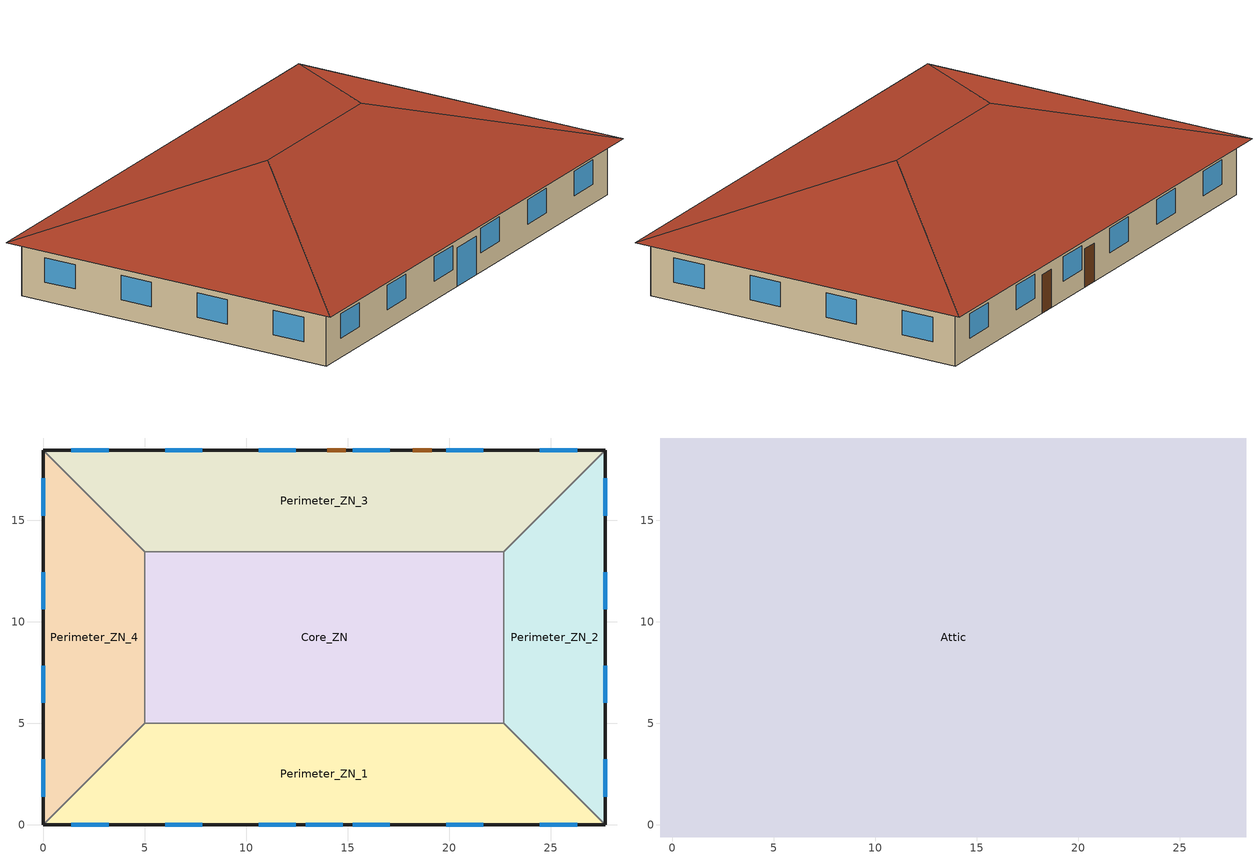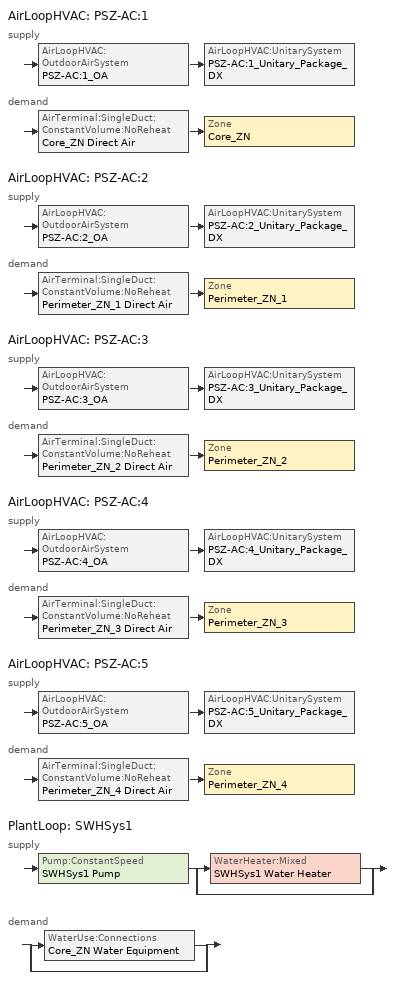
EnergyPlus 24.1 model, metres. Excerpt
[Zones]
Core_ZN
 floor adiabatic (Core_ZN_floor_Ffactor): 5,13.46 22.69,13.46 22.69,5 5,5 z0
 wall to Perimeter_ZN_2 (int_wall): 22.69,5 22.69,13.46 z0:3.05
 wall to Perimeter_ZN_3 (int_wall): 22.69,13.46 5,13.46 z0:3.05
 wall to Perimeter_ZN_1 (int_wall): 5,5 22.69,5 z0:3.05
 wall to Perimeter_ZN_4 (int_wall): 5,13.46 5,5 z0:3.05
Perimeter_ZN_1
 floor ground (Perimeter_ZN_1_floor_Ffactor): 27.69,0 0,0 5,5 22.69,5 z0
 wall outside (nonres_ext_wall_grd): 0,0 27.69,0 z0:3.05
 wall to Perimeter_ZN_2 (int_wall): 27.69,0 22.69,5 z0:3.05
 wall to Perimeter_ZN_4 (int_wall): 5,5 0,0 z0:3.05
 window (Window_U_0.57_SHGC_South_0.39): 1.39,0 3.22,0 / 6.01,0 7.84,0 / 10.62,0 12.45,0 / 15.24,0 17.07,0 / 19.85,0 21.68,0 / 24.47,0 26.3,0 z1.07:2.42; 12.93,0 14.76,0 z0:2.13
Perimeter_ZN_2
 floor ground (Perimeter_ZN_2_floor_Ffactor): 22.69,13.46 27.69,18.46 27.69,0 22.69,5 z0
 wall outside (nonres_ext_wall_grd): 27.69,0 27.69,18.46 z0:3.05
 wall to Perimeter_ZN_3 (int_wall): 27.69,18.46 22.69,13.46 z0:3.05
 window (Window_U_0.57_SHGC_East_0.39): 27.69,1.39 27.69,3.22 / 27.69,6.01 27.69,7.84 / 27.69,10.62 27.69,12.45 / 27.69,15.24 27.69,17.07 z1.07:2.42
Perimeter_ZN_3
 floor ground (Perimeter_ZN_3_floor_Ffactor): 5,13.46 0,18.46 27.69,18.46 22.69,13.46 z0
 wall outside (nonres_ext_wall_grd): 27.69,18.46 0,18.46 z0:3.05
 wall to Perimeter_ZN_4 (int_wall): 0,18.46 5,13.46 z0:3.05
 window (Window_U_0.57_SHGC_North_0.39): 26.3,18.46 24.47,18.46 / 21.68,18.46 19.85,18.46 / 17.07,18.46 15.24,18.46 / 12.45,18.46 10.62,18.46 / 7.84,18.46 6.01,18.46 / 3.22,18.46 1.39,18.46 z1.07:2.42
 door (Swinging Door_con): 14.91,18.46 14,18.46 / 19.13,18.46 18.22,18.46 z0:2.13
Perimeter_ZN_4
 floor ground (Perimeter_ZN_4_floor_Ffactor): 5,5 0,0 0,18.46 5,13.46 z0
 wall outside (nonres_ext_wall_grd): 0,18.46 0,0 z0:3.05
 window (Window_U_0.57_SHGC_West_0.39): 0,17.07 0,15.24 / 0,12.45 0,10.62 / 0,7.84 0,6.01 / 0,3.22 0,1.39 z1.07:2.42
Attic
 floor outside (ext_soffit_floor): 28.29,19.06 28.29,-0.6 27.69,0 27.69,18.46 z3.05; -0.6,19.06 28.29,19.06 27.69,18.46 0,18.46 z3.05; 0,0 27.69,0 28.29,-0.6 -0.6,-0.6 z3.05; -0.6,19.06 0,18.46 0,0 -0.6,-0.6 z3.05
 floor to Core_ZN (nonres_roof_floor): 5,13.46 22.69,13.46 22.69,5 5,5 z3.05
 floor to Perimeter_ZN_2 (nonres_roof_floor): 22.69,5 22.69,13.46 27.69,18.46 27.69,0 z3.05
 floor to Perimeter_ZN_3 (nonres_roof_floor): 0,18.46 27.69,18.46 22.69,13.46 5,13.46 z3.05
 floor to Perimeter_ZN_1 (nonres_roof_floor): 0,0 5,5 22.69,5 27.69,0 z3.05
 floor to Perimeter_ZN_4 (nonres_roof_floor): 5,13.46 5,5 0,0 0,18.46 z3.05
 roof outside (AtticRoofDeck): 28.29,-0.6,3.05 28.29,19.06,3.05 18.46,9.23,6.33; 28.29,19.06,3.05 -0.6,19.06,3.05 9.23,9.23,6.33 18.46,9.23,6.33; -0.6,-0.6,3.05 28.29,-0.6,3.05 18.46,9.23,6.33 9.23,9.23,6.33; -0.6,19.06,3.05 -0.6,-0.6,3.05 9.23,9.23,6.33
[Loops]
AirLoopHVAC 'PSZ-AC:1'
 supply: AirLoopHVAC:OutdoorAirSystem 'PSZ-AC:1_OA' > AirLoopHVAC:UnitarySystem 'PSZ-AC:1_Unitary_Package_DX'
 demand: AirTerminal:SingleDuct:ConstantVolume:NoReheat 'Core_ZN Direct Air' > Zone 'Core_ZN'
AirLoopHVAC 'PSZ-AC:2'
 supply: AirLoopHVAC:OutdoorAirSystem 'PSZ-AC:2_OA' > AirLoopHVAC:UnitarySystem 'PSZ-AC:2_Unitary_Package_DX'
 demand: AirTerminal:SingleDuct:ConstantVolume:NoReheat 'Perimeter_ZN_1 Direct Air' > Zone 'Perimeter_ZN_1'
AirLoopHVAC 'PSZ-AC:3'
 supply: AirLoopHVAC:OutdoorAirSystem 'PSZ-AC:3_OA' > AirLoopHVAC:UnitarySystem 'PSZ-AC:3_Unitary_Package_DX'
 demand: AirTerminal:SingleDuct:ConstantVolume:NoReheat 'Perimeter_ZN_2 Direct Air' > Zone 'Perimeter_ZN_2'
AirLoopHVAC 'PSZ-AC:4'
 supply: AirLoopHVAC:OutdoorAirSystem 'PSZ-AC:4_OA' > AirLoopHVAC:UnitarySystem 'PSZ-AC:4_Unitary_Package_DX'
 demand: AirTerminal:SingleDuct:ConstantVolume:NoReheat 'Perimeter_ZN_3 Direct Air' > Zone 'Perimeter_ZN_3'
AirLoopHVAC 'PSZ-AC:5'
 supply: AirLoopHVAC:OutdoorAirSystem 'PSZ-AC:5_OA' > AirLoopHVAC:UnitarySystem 'PSZ-AC:5_Unitary_Package_DX'
 demand: AirTerminal:SingleDuct:ConstantVolume:NoReheat 'Perimeter_ZN_4 Direct Air' > Zone 'Perimeter_ZN_4'
PlantLoop 'SWHSys1'
 supply: Pump:ConstantSpeed 'SWHSys1 Pump' > split
  | WaterHeater:Mixed 'SWHSys1 Water Heater'
  | bypass
 demand: split
  | WaterUse:Connections 'Core_ZN Water Equipment'
  | bypass
[Building]
OfficeSmall: 0, City, 0.04, 0.2, FullInteriorAndExterior, 25, 6
[Site:GroundTemperature:FCfactorMethod]
7.1, 3, -1, 0.8, -0.2, 4.8, 6.1, 13.7, 22.2, 22.7, 21.7, 18.5
[Site:Location]
Gwangju_KJ_KOR Design_Conditions: 35.17, 126.89, 9, 74
[Site:WaterMainsTemperature]
Correlation: , 9.95, 23.7
[SizingPeriod:DesignDay]
Gwangju Ann Clg 1% Condns DB=>MWB: 8, 21, SummerDesignDay, 31.8, 8.2, DefaultMultipliers, , WetBulb, 24.9, , , , 2.5, 100439, 2.9, 230, No, No, No, ASHRAETau2017, , , 0.561, 1.97
Gwangju Ann Clg 1% Condns DP=>MDB: 8, 21, SummerDesignDay, 28, 6.6, DefaultMultipliers, , DewPoint, 25.2, , , , , 100439, 2.9, 230, No, No, No, ASHRAETau2017, , , 0.561, 1.97
Gwangju Ann Clg 1% Condns Enth=>MDB: 8, 21, SummerDesignDay, 30, 6.6, DefaultMultipliers, , Enthalpy, , , , 81800, , 100439, 2.9, 230, No, No, No, ASHRAETau2017, , , 0.561, 1.97
Gwangju Ann Clg 1% Condns WB=>MDB: 8, 21, SummerDesignDay, 29.7, 6.9, DefaultMultipliers, , WetBulb, 26.1, , , , 2.6, 100439, 2.9, 230, No, No, No, ASHRAETau2017, , , 0.561, 1.97
Gwangju Ann Clg 2% Condns DB=>MWB: 8, 21, SummerDesignDay, 30.6, 8.2, DefaultMultipliers, , WetBulb, 24.2, , , , 2.5, 100439, 2.9, 230, No, No, No, ASHRAETau2017, , , 0.561, 1.97
Gwangju Ann Clg 2% Condns DP=>MDB: 8, 21, SummerDesignDay, 27.7, 6.6, DefaultMultipliers, , DewPoint, 24.5, , , , , 100439, 2.9, 230, No, No, No, ASHRAETau2017, , , 0.561, 1.97
Gwangju Ann Clg 2% Condns Enth=>MDB: 8, 21, SummerDesignDay, 29.2, 6.6, DefaultMultipliers, , Enthalpy, , , , 79100, , 100439, 2.9, 230, No, No, No, ASHRAETau2017, , , 0.561, 1.97
Gwangju Ann Clg 2% Condns WB=>MDB: 8, 21, SummerDesignDay, 29.1, 6.9, DefaultMultipliers, , WetBulb, 25.5, , , , 2.6, 100439, 2.9, 230, No, No, No, ASHRAETau2017, , , 0.561, 1.97
Gwangju Ann Clg .4% Condns DB=>MWB: 8, 21, SummerDesignDay, 33, 8.2, DefaultMultipliers, , WetBulb, 25.5, , , , 2.5, 100439, 2.9, 230, No, No, No, ASHRAETau2017, , , 0.561, 1.97
Gwangju Ann Clg .4% Condns DP=>MDB: 8, 21, SummerDesignDay, 28.6, 6.6, DefaultMultipliers, , DewPoint, 26.1, , , , , 100439, 2.9, 230, No, No, No, ASHRAETau2017, , , 0.561, 1.97
Gwangju Ann Clg .4% Condns Enth=>MDB: 8, 21, SummerDesignDay, 30.2, 6.6, DefaultMultipliers, , Enthalpy, , , , 85100, , 100439, 2.9, 230, No, No, No, ASHRAETau2017, , , 0.561, 1.97
Gwangju Ann Clg .4% Condns WB=>MDB: 8, 21, SummerDesignDay, 30.2, 6.9, DefaultMultipliers, , WetBulb, 26.9, , , , 2.6, 100439, 2.9, 230, No, No, No, ASHRAETau2017, , , 0.561, 1.97
Gwangju Ann Htg 99% Condns DB: 1, 21, WinterDesignDay, -5, 0, DefaultMultipliers, , WetBulb, -5, , , , , 100439, 2.3, 50, No, No, No, ASHRAEClearSky, , , , , 0
Gwangju Ann Htg 99.6% Condns DB: 1, 21, WinterDesignDay, -6.6, 0, DefaultMultipliers, , WetBulb, -6.6, , , , , 100439, 2.3, 50, No, No, No, ASHRAEClearSky, , , , , 0
Gwangju Ann Htg Wind 99% Condns WS=>MCDB: 1, 21, WinterDesignDay, 0.9, 0, DefaultMultipliers, , WetBulb, 0.9, , , , , 100439, 6.1, 50, No, No, No, ASHRAEClearSky, , , , , 0
Gwangju Ann Htg Wind 99.6% Condns WS=>MCDB: 1, 21, WinterDesignDay, 2.2, 0, DefaultMultipliers, , WetBulb, 2.2, , , , , 100439, 7.2, 50, No, No, No, ASHRAEClearSky, , , , , 0
Gwangju Ann Hum_n 99% Condns DP=>MCDB: 1, 21, WinterDesignDay, -0.6, 0, DefaultMultipliers, , DewPoint, -13.7, , , , , 100439, 2.3, 50, No, No, No, ASHRAEClearSky, , , , , 0
Gwangju Ann Hum_n 99.6% Condns DP=>MCDB: 1, 21, WinterDesignDay, -1, 0, DefaultMultipliers, , DewPoint, -15.6, , , , , 100439, 2.3, 50, No, No, No, ASHRAEClearSky, , , , , 0
Gwangju April 2% Condns DB=>MCWB: 4, 21, SummerDesignDay, 24, 10.6, DefaultMultipliers, , WetBulb, 15.2, , , , , 100439, 2.2, 230, No, No, No, ASHRAETau2017, , , 0.576, 1.74
Gwangju April 2% Condns WB=>MCDB: 4, 21, SummerDesignDay, 21.1, 10.6, DefaultMultipliers, , WetBulb, 17.2, , , , , 100439, 2.2, 230, No, No, No, ASHRAETau2017, , , 0.576, 1.74
Gwangju April 5% Condns DB=>MCWB: 4, 21, SummerDesignDay, 22.2, 13.6, DefaultMultipliers, , WetBulb, 13.9, , , , 6, 100439, 2.2, 230, No, No, No, ASHRAETau2017, , , 0.576, 1.74
Gwangju April 5% Condns WB=>MCDB: 4, 21, SummerDesignDay, 19.5, 9.6, DefaultMultipliers, , WetBulb, 15.7, , , , 9.6, 100439, 2.2, 230, No, No, No, ASHRAETau2017, , , 0.576, 1.74
Gwangju April 10% Condns DB=>MCWB: 4, 21, SummerDesignDay, 20.2, 13.6, DefaultMultipliers, , WetBulb, 12.9, , , , 6, 100439, 2.2, 230, No, No, No, ASHRAETau2017, , , 0.576, 1.74
Gwangju April 10% Condns WB=>MCDB: 4, 21, SummerDesignDay, 18.2, 9.6, DefaultMultipliers, , WetBulb, 14.4, , , , 9.6, 100439, 2.2, 230, No, No, No, ASHRAETau2017, , , 0.576, 1.74
Gwangju April .4% Condns DB=>MCWB: 4, 21, SummerDesignDay, 26.3, 10.6, DefaultMultipliers, , WetBulb, 16.4, , , , , 100439, 2.2, 230, No, No, No, ASHRAETau2017, , , 0.576, 1.74
[Construction]
AtticRoofDeck: Waterproof membrane 4mm, Protection mortar 40mm, RC 180mm concrete slab
InteriorFurnishings: Gypsum board 12.5mm
Swinging Door_con: Opaque Door panel_con
Window_U_0.57_SHGC_East_0.39: Glazing Layer East
Window_U_0.57_SHGC_North_0.39: Glazing Layer North
Window_U_0.57_SHGC_South_0.39: Glazing Layer South
Window_U_0.57_SHGC_West_0.39: Glazing Layer West
ext_soffit_floor: Cement mortar 20mm
int_wall: Gypsum board 12.5mm, RC 150mm concrete wall, Gypsum board 12.5mm
nonres_ext_wall_grd: Cement mortar 20mm, RC 200mm concrete wall, XPS 50mm insulation, Gypsum board 12.5mm
nonres_roof_floor: Gypsum board 12.5mm, RC 180mm concrete slab, XPS 50mm insulation, Protection mortar 40mm, Waterproof membrane 4mm
[Construction:FfactorGroundFloor]
Core_ZN_floor_Ffactor: 1.26363, 149.657, 0
Perimeter_ZN_1_floor_Ffactor; Perimeter_ZN_3_floor_Ffactor: 1.26363, 113.45, 27.69
Perimeter_ZN_2_floor_Ffactor; Perimeter_ZN_4_floor_Ffactor: 1.26363, 67.3, 18.46
[Material]
Cement mortar 20mm: Rough, 0.02, 1.4, 2000, 1000, 0.9, 0.7, 0.7
Gypsum board 12.5mm: Smooth, 0.0125, 0.18, 900, 1000, 0.9, 0.7, 0.5
Protection mortar 40mm: MediumRough, 0.04, 1.4, 2100, 1000, 0.9, 0.7, 0.7
RC 150mm concrete wall: MediumRough, 0.15, 2.31, 2300, 920, 0.9, 0.7, 0.7
RC 180mm concrete slab: MediumRough, 0.18, 2.31, 2300, 920, 0.9, 0.7, 0.7
RC 200mm concrete wall: MediumRough, 0.2, 2.31, 2300, 920, 0.9, 0.7, 0.7
Waterproof membrane 4mm: Smooth, 0.004, 0.19, 1100, 1680, 0.9, 0.7, 0.7
XPS 50mm insulation: Smooth, 0.05, 0.028, 35, 1400, 0.9, 0.7, 0.7
[Material:NoMass]
Opaque Door panel_con: MediumRough, 0.101886, 0.9, 0.7, 0.7
[WindowMaterial:SimpleGlazingSystem]
Glazing Layer East; Glazing Layer North; Glazing Layer South; Glazing Layer West: 3.23661, 0.39, 0.429
[AirLoopHVAC]
PSZ-AC:1: , PSZ-AC:1 Availability Manager List, Autosize, PSZ-AC:1 Air Loop Branches, , PSZ-AC:1 Supply Equipment Inlet Node, PSZ-AC:1 Zone Equipment Outlet Node, PSZ-AC:1 Zone Equipment Inlet Node, PSZ-AC:1 Supply Equipment Outlet Node
PSZ-AC:2: , PSZ-AC:2 Availability Manager List, Autosize, PSZ-AC:2 Air Loop Branches, , PSZ-AC:2 Supply Equipment Inlet Node, PSZ-AC:2 Zone Equipment Outlet Node, PSZ-AC:2 Zone Equipment Inlet Node, PSZ-AC:2 Supply Equipment Outlet Node
PSZ-AC:3: , PSZ-AC:3 Availability Manager List, Autosize, PSZ-AC:3 Air Loop Branches, , PSZ-AC:3 Supply Equipment Inlet Node, PSZ-AC:3 Zone Equipment Outlet Node, PSZ-AC:3 Zone Equipment Inlet Node, PSZ-AC:3 Supply Equipment Outlet Node
PSZ-AC:4: , PSZ-AC:4 Availability Manager List, Autosize, PSZ-AC:4 Air Loop Branches, , PSZ-AC:4 Supply Equipment Inlet Node, PSZ-AC:4 Zone Equipment Outlet Node, PSZ-AC:4 Zone Equipment Inlet Node, PSZ-AC:4 Supply Equipment Outlet Node
PSZ-AC:5: , PSZ-AC:5 Availability Manager List, Autosize, PSZ-AC:5 Air Loop Branches, , PSZ-AC:5 Supply Equipment Inlet Node, PSZ-AC:5 Zone Equipment Outlet Node, PSZ-AC:5 Zone Equipment Inlet Node, PSZ-AC:5 Supply Equipment Outlet Node
[AirLoopHVAC:OutdoorAirSystem]
PSZ-AC:1_OA: PSZ-AC:1_OA_Controllers, PSZ-AC:1_OA_Equipment
PSZ-AC:2_OA: PSZ-AC:2_OA_Controllers, PSZ-AC:2_OA_Equipment
PSZ-AC:3_OA: PSZ-AC:3_OA_Controllers, PSZ-AC:3_OA_Equipment
PSZ-AC:4_OA: PSZ-AC:4_OA_Controllers, PSZ-AC:4_OA_Equipment
PSZ-AC:5_OA: PSZ-AC:5_OA_Controllers, PSZ-AC:5_OA_Equipment
[AirLoopHVAC:UnitarySystem]
PSZ-AC:1_Unitary_Package_DX: Load, Core_ZN, None, Always_On, PSZ-AC:1 Mixed Air Outlet, PSZ-AC:1 Supply Equipment Outlet Node, Fan:OnOff, PSZ-AC:1 Fan, DrawThrough, HVACOperationSchd, Coil:Heating:Fuel, PSZ-AC:1 Heating Coil, 1, Coil:Cooling:DX:SingleSpeed, PSZ-AC:1 Cooling Coil, No, 2, SensibleOnlyLoadControl, , , SupplyAirFlowRate, Autosize, , , , SupplyAirFlowRate, Autosize, , , , SupplyAirFlowRate, Autosize, , , , , , No, Autosize
PSZ-AC:2_Unitary_Package_DX: Load, Perimeter_ZN_1, None, Always_On, PSZ-AC:2 Mixed Air Outlet, PSZ-AC:2 Supply Equipment Outlet Node, Fan:OnOff, PSZ-AC:2 Fan, DrawThrough, HVACOperationSchd, Coil:Heating:Fuel, PSZ-AC:2 Heating Coil, 1, Coil:Cooling:DX:SingleSpeed, PSZ-AC:2 Cooling Coil, No, 2, SensibleOnlyLoadControl, , , SupplyAirFlowRate, Autosize, , , , SupplyAirFlowRate, Autosize, , , , SupplyAirFlowRate, Autosize, , , , , , No, Autosize
PSZ-AC:3_Unitary_Package_DX: Load, Perimeter_ZN_2, None, Always_On, PSZ-AC:3 Mixed Air Outlet, PSZ-AC:3 Supply Equipment Outlet Node, Fan:OnOff, PSZ-AC:3 Fan, DrawThrough, HVACOperationSchd_w_SB, Coil:Heating:Fuel, PSZ-AC:3 Heating Coil, 1, Coil:Cooling:DX:SingleSpeed, PSZ-AC:3 Cooling Coil, No, 2, SensibleOnlyLoadControl, , , SupplyAirFlowRate, Autosize, , , , SupplyAirFlowRate, Autosize, , , , SupplyAirFlowRate, Autosize, , , , , , No, Autosize
PSZ-AC:4_Unitary_Package_DX: Load, Perimeter_ZN_3, None, Always_On, PSZ-AC:4 Mixed Air Outlet, PSZ-AC:4 Supply Equipment Outlet Node, Fan:OnOff, PSZ-AC:4 Fan, DrawThrough, HVACOperationSchd, Coil:Heating:Fuel, PSZ-AC:4 Heating Coil, 1, Coil:Cooling:DX:SingleSpeed, PSZ-AC:4 Cooling Coil, No, 2, SensibleOnlyLoadControl, , , SupplyAirFlowRate, Autosize, , , , SupplyAirFlowRate, Autosize, , , , SupplyAirFlowRate, Autosize, , , , , , No, Autosize
PSZ-AC:5_Unitary_Package_DX: Load, Perimeter_ZN_4, None, Always_On, PSZ-AC:5 Mixed Air Outlet, PSZ-AC:5 Supply Equipment Outlet Node, Fan:OnOff, PSZ-AC:5 Fan, DrawThrough, HVACOperationSchd, Coil:Heating:Fuel, PSZ-AC:5 Heating Coil, 1, Coil:Cooling:DX:SingleSpeed, PSZ-AC:5 Cooling Coil, No, 2, SensibleOnlyLoadControl, , , SupplyAirFlowRate, Autosize, , , , SupplyAirFlowRate, Autosize, , , , SupplyAirFlowRate, Autosize, , , , , , No, Autosize
[AirTerminal:SingleDuct:ConstantVolume:NoReheat]
Core_ZN Direct Air: Always_On, Core_ZN ADU Inlet Node, Core_ZN Direct Air Inlet Node, Autosize
Perimeter_ZN_1 Direct Air: Always_On, Perimeter_ZN_1 ADU Inlet Node, Perimeter_ZN_1 Direct Air Inlet Node, Autosize
Perimeter_ZN_2 Direct Air: Always_On, Perimeter_ZN_2 ADU Inlet Node, Perimeter_ZN_2 Direct Air Inlet Node, Autosize
Perimeter_ZN_3 Direct Air: Always_On, Perimeter_ZN_3 ADU Inlet Node, Perimeter_ZN_3 Direct Air Inlet Node, Autosize
Perimeter_ZN_4 Direct Air: Always_On, Perimeter_ZN_4 ADU Inlet Node, Perimeter_ZN_4 Direct Air Inlet Node, Autosize
[AvailabilityManager:NightCycle]
PSZ-AC:1 Availability Manager; PSZ-AC:2 Availability Manager; PSZ-AC:3 Availability Manager; PSZ-AC:4 Availability Manager; PSZ-AC:5 Availability Manager: Always_On, HVACOperationSchd, CycleOnAny, 1, FixedRunTime, 1800
[Coil:Cooling:DX:SingleSpeed]
PSZ-AC:1 Cooling Coil: Always_On, Autosize, Autosize, 3, Autosize, , , PSZ-AC:1 Mixed Air Outlet, PSZ-AC:1 Cooling Coil Outlet, SmDXalt_CapFT, SmDXalt_CapFF, SmDXalt_EIRFT, SmDXalt_EIRFF, SmDXalt_PLR
PSZ-AC:2 Cooling Coil: Always_On, Autosize, Autosize, 3, Autosize, , , PSZ-AC:2 Mixed Air Outlet, PSZ-AC:2 Cooling Coil Outlet, SmDXalt_CapFT, SmDXalt_CapFF, SmDXalt_EIRFT, SmDXalt_EIRFF, SmDXalt_PLR
PSZ-AC:3 Cooling Coil: Always_On, Autosize, Autosize, 3, Autosize, , , PSZ-AC:3 Mixed Air Outlet, PSZ-AC:3 Cooling Coil Outlet, SmDXalt_CapFT, SmDXalt_CapFF, SmDXalt_EIRFT, SmDXalt_EIRFF, SmDXalt_PLR
PSZ-AC:4 Cooling Coil: Always_On, Autosize, Autosize, 3, Autosize, , , PSZ-AC:4 Mixed Air Outlet, PSZ-AC:4 Cooling Coil Outlet, SmDXalt_CapFT, SmDXalt_CapFF, SmDXalt_EIRFT, SmDXalt_EIRFF, SmDXalt_PLR
PSZ-AC:5 Cooling Coil: Always_On, Autosize, Autosize, 3, Autosize, , , PSZ-AC:5 Mixed Air Outlet, PSZ-AC:5 Cooling Coil Outlet, SmDXalt_CapFT, SmDXalt_CapFF, SmDXalt_EIRFT, SmDXalt_EIRFF, SmDXalt_PLR
[Coil:Heating:Fuel]
PSZ-AC:1 Heating Coil: Always_On, NaturalGas, 0.8, Autosize, PSZ-AC:1 Cooling Coil Outlet, PSZ-AC:1 Heating Coil Outlet, , 0, , 0
PSZ-AC:2 Heating Coil: Always_On, NaturalGas, 0.8, Autosize, PSZ-AC:2 Cooling Coil Outlet, PSZ-AC:2 Heating Coil Outlet, , 0, , 0
PSZ-AC:3 Heating Coil: Always_On, NaturalGas, 0.8, Autosize, PSZ-AC:3 Cooling Coil Outlet, PSZ-AC:3 Heating Coil Outlet, , 0, , 0
PSZ-AC:4 Heating Coil: Always_On, NaturalGas, 0.8, Autosize, PSZ-AC:4 Cooling Coil Outlet, PSZ-AC:4 Heating Coil Outlet, , 0, , 0
PSZ-AC:5 Heating Coil: Always_On, NaturalGas, 0.8, Autosize, PSZ-AC:5 Cooling Coil Outlet, PSZ-AC:5 Heating Coil Outlet, , 0, , 0
[Controller:MechanicalVentilation]
Core_ZN_DCV: MinOA_MotorizedDamper_Sched, No, ZoneSum, , Core_ZN, SZ DSOA Core_ZN, CM DSZAD Building
Perimeter_ZN_1_DCV: MinOA_MotorizedDamper_Sched, No, ZoneSum, , Perimeter_ZN_1, SZ DSOA Perimeter_ZN_1, CM DSZAD Building
Perimeter_ZN_2_DCV: MinOA_MotorizedDamper_Sched, No, ZoneSum, , Perimeter_ZN_2, SZ DSOA Perimeter_ZN_2, CM DSZAD Building
Perimeter_ZN_3_DCV: MinOA_MotorizedDamper_Sched, No, ZoneSum, , Perimeter_ZN_3, SZ DSOA Perimeter_ZN_3, CM DSZAD Building
Perimeter_ZN_4_DCV: MinOA_MotorizedDamper_Sched, No, ZoneSum, , Perimeter_ZN_4, SZ DSOA Perimeter_ZN_4, CM DSZAD Building
[Controller:OutdoorAir]
PSZ-AC:1_OA_Controller: PSZ-AC:1 OARelief Node, PSZ-AC:1 Supply Equipment Inlet Node, PSZ-AC:1 Mixed Air Outlet, PSZ-AC:1 OAInlet Node, Autosize, Autosize, FixedDryBulb, ModulateFlow, 23.889, 64000, , , , LockoutWithHeating, FixedMinimum, MinOA_MotorizedDamper_Sched
PSZ-AC:2_OA_Controller: PSZ-AC:2 OARelief Node, PSZ-AC:2 Supply Equipment Inlet Node, PSZ-AC:2 Mixed Air Outlet, PSZ-AC:2 OAInlet Node, Autosize, Autosize, FixedDryBulb, ModulateFlow, 23.889, 64000, , , , LockoutWithHeating, FixedMinimum, MinOA_MotorizedDamper_Sched
PSZ-AC:3_OA_Controller: PSZ-AC:3 OARelief Node, PSZ-AC:3 Supply Equipment Inlet Node, PSZ-AC:3 Mixed Air Outlet, PSZ-AC:3 OAInlet Node, Autosize, Autosize, FixedDryBulb, ModulateFlow, 23.889, 64000, , , , LockoutWithHeating, FixedMinimum, MinOA_MotorizedDamper_Sched
PSZ-AC:4_OA_Controller: PSZ-AC:4 OARelief Node, PSZ-AC:4 Supply Equipment Inlet Node, PSZ-AC:4 Mixed Air Outlet, PSZ-AC:4 OAInlet Node, Autosize, Autosize, FixedDryBulb, ModulateFlow, 23.889, 64000, , , , LockoutWithHeating, FixedMinimum, MinOA_MotorizedDamper_Sched
PSZ-AC:5_OA_Controller: PSZ-AC:5 OARelief Node, PSZ-AC:5 Supply Equipment Inlet Node, PSZ-AC:5 Mixed Air Outlet, PSZ-AC:5 OAInlet Node, Autosize, Autosize, FixedDryBulb, ModulateFlow, 23.889, 64000, , , , LockoutWithHeating, FixedMinimum, MinOA_MotorizedDamper_Sched
[DesignSpecification:OutdoorAir]
SZ DSOA Core_ZN; SZ DSOA Perimeter_ZN_1; SZ DSOA Perimeter_ZN_2; SZ DSOA Perimeter_ZN_3; SZ DSOA Perimeter_ZN_4: Flow/Area, , 0.0004318
[DesignSpecification:ZoneAirDistribution]
CM DSZAD Building: 1, 1
[ElectricEquipment]
Core_ZN_MiscPlug_Equip: Core_ZN, BLDG_EQUIP_SCH, Watts/Area, , 6.78, , , , , MiscPlug
Perimeter_ZN_1_MiscPlug_Equip: Perimeter_ZN_1, BLDG_EQUIP_SCH, Watts/Area, , 6.78, , , , , MiscPlug
Perimeter_ZN_2_MiscPlug_Equip: Perimeter_ZN_2, BLDG_EQUIP_SCH, Watts/Area, , 6.78, , , , , MiscPlug
Perimeter_ZN_3_MiscPlug_Equip: Perimeter_ZN_3, BLDG_EQUIP_SCH, Watts/Area, , 6.78, , , , , MiscPlug
Perimeter_ZN_4_MiscPlug_Equip: Perimeter_ZN_4, BLDG_EQUIP_SCH, Watts/Area, , 6.78, , , , , MiscPlug
[Exterior:Lights]
Exterior_Lights: Exterior_Lgt_ALWAYS_ON, 2257.58, AstronomicalClock, General
[Fan:OnOff]
PSZ-AC:1 Fan: HVACOperationSchd, 0.56225, 966.867, Autosize, 0.865, 1, PSZ-AC:1 Heating Coil Outlet, PSZ-AC:1 Supply Equipment Outlet Node, , , General
PSZ-AC:2 Fan: HVACOperationSchd, 0.56225, 966.867, Autosize, 0.865, 1, PSZ-AC:2 Heating Coil Outlet, PSZ-AC:2 Supply Equipment Outlet Node, , , General
PSZ-AC:3 Fan: HVACOperationSchd, 0.55575, 966.867, Autosize, 0.855, 1, PSZ-AC:3 Heating Coil Outlet, PSZ-AC:3 Supply Equipment Outlet Node, , , General
PSZ-AC:4 Fan: HVACOperationSchd, 0.56225, 966.867, Autosize, 0.865, 1, PSZ-AC:4 Heating Coil Outlet, PSZ-AC:4 Supply Equipment Outlet Node, , , General
PSZ-AC:5 Fan: HVACOperationSchd, 0.55575, 966.867, Autosize, 0.855, 1, PSZ-AC:5 Heating Coil Outlet, PSZ-AC:5 Supply Equipment Outlet Node, , , General
[InternalMass]
Core_ZN_InternalMass_1: InteriorFurnishings, Core_ZN, , 299.3148
Perimeter_ZN_1_InternalMass_1: InteriorFurnishings, Perimeter_ZN_1, , 226.9
Perimeter_ZN_2_InternalMass_1: InteriorFurnishings, Perimeter_ZN_2, , 134.6
Perimeter_ZN_3_InternalMass_1: InteriorFurnishings, Perimeter_ZN_3, , 226.9
Perimeter_ZN_4_InternalMass_1: InteriorFurnishings, Perimeter_ZN_4, , 134.6
[Lights]
Core_ZN_Lights: Core_ZN, ltg_sch_office, Watts/Area, , 10.67131, , 0, 0.7, 0.2, 1, LightsWired, No
Perimeter_ZN_1_Lights: Perimeter_ZN_1, ltg_sch_office, Watts/Area, , 10.67131, , 0, 0.7, 0.2, 1, LightsWired, No
Perimeter_ZN_2_Lights: Perimeter_ZN_2, ltg_sch_office, Watts/Area, , 10.67131, , 0, 0.7, 0.2, 1, LightsWired, No
Perimeter_ZN_3_Lights: Perimeter_ZN_3, ltg_sch_office, Watts/Area, , 10.67131, , 0, 0.7, 0.2, 1, LightsWired, No
Perimeter_ZN_4_Lights: Perimeter_ZN_4, ltg_sch_office, Watts/Area, , 10.67131, , 0, 0.7, 0.2, 1, LightsWired, No
[OutdoorAir:Mixer]
PSZ-AC:1_OAMixing Box: PSZ-AC:1 Mixed Air Outlet, PSZ-AC:1 OAInlet Node, PSZ-AC:1 OARelief Node, PSZ-AC:1 Supply Equipment Inlet Node
PSZ-AC:2_OAMixing Box: PSZ-AC:2 Mixed Air Outlet, PSZ-AC:2 OAInlet Node, PSZ-AC:2 OARelief Node, PSZ-AC:2 Supply Equipment Inlet Node
PSZ-AC:3_OAMixing Box: PSZ-AC:3 Mixed Air Outlet, PSZ-AC:3 OAInlet Node, PSZ-AC:3 OARelief Node, PSZ-AC:3 Supply Equipment Inlet Node
PSZ-AC:4_OAMixing Box: PSZ-AC:4 Mixed Air Outlet, PSZ-AC:4 OAInlet Node, PSZ-AC:4 OARelief Node, PSZ-AC:4 Supply Equipment Inlet Node
PSZ-AC:5_OAMixing Box: PSZ-AC:5 Mixed Air Outlet, PSZ-AC:5 OAInlet Node, PSZ-AC:5 OARelief Node, PSZ-AC:5 Supply Equipment Inlet Node
[People]
Core_ZN: Core_ZN, BLDG_OCC_SCH_wo_SB, Area/Person, , , 18.5806, 0.3, Autocalculate, ACTIVITY_SCH, , No, EnclosureAveraged
Perimeter_ZN_1: Perimeter_ZN_1, BLDG_OCC_SCH_wo_SB, Area/Person, , , 18.5806, 0.3, Autocalculate, ACTIVITY_SCH, , No, EnclosureAveraged
Perimeter_ZN_2: Perimeter_ZN_2, BLDG_OCC_SCH_w_SB, Area/Person, , , 18.5806, 0.3, Autocalculate, ACTIVITY_SCH, , No, EnclosureAveraged
Perimeter_ZN_3: Perimeter_ZN_3, BLDG_OCC_SCH_wo_SB, Area/Person, , , 18.5806, 0.3, Autocalculate, ACTIVITY_SCH, , No, EnclosureAveraged
Perimeter_ZN_4: Perimeter_ZN_4, BLDG_OCC_SCH_wo_SB, Area/Person, , , 18.5806, 0.3, Autocalculate, ACTIVITY_SCH, , No, EnclosureAveraged
[PlantEquipmentList]
SWHSys1 Equipment List: WaterHeater:Mixed, SWHSys1 Water Heater
[PlantEquipmentOperation:HeatingLoad]
SWHSys1 Operation Scheme: 0, 1e+15, SWHSys1 Equipment List
[PlantEquipmentOperationSchemes]
SWHSys1 Loop Operation Scheme List: PlantEquipmentOperation:HeatingLoad, SWHSys1 Operation Scheme, PlantOnSched
[PlantLoop]
SWHSys1: Water, , SWHSys1 Loop Operation Scheme List, SWHSys1 Supply Outlet Node, 48.89, 10, Autosize, 0, Autocalculate, SWHSys1 Supply Inlet Node, SWHSys1 Supply Outlet Node, SWHSys1 Supply Branches, SWHSys1 Supply Connectors, SWHSys1 Demand Inlet Node, SWHSys1 Demand Outlet Node, SWHSys1 Demand Branches, SWHSys1 Demand Connectors, Optimal
[Pump:ConstantSpeed]
SWHSys1 Pump: SWHSys1 Supply Inlet Node, SWHSys1 Pump-Water HeaterNodeviaConnector, Autosize, 0.001, Autosize, 0.3, 0, Intermittent
[SetpointManager:MixedAir]
PSZ-AC:1_CoolC SAT Manager: Temperature, PSZ-AC:1 Zone Equipment Inlet Node, PSZ-AC:1 Heating Coil Outlet, PSZ-AC:1 Supply Equipment Outlet Node, PSZ-AC:1 Cooling Coil Outlet
PSZ-AC:1_HeatC MixedAir Manager: Temperature, PSZ-AC:1 Supply Equipment Outlet Node, PSZ-AC:1 Heating Coil Outlet, PSZ-AC:1 Supply Equipment Outlet Node, PSZ-AC:1 Heating Coil Outlet
PSZ-AC:1_OAMixed Air Temp Manager: Temperature, PSZ-AC:1 Zone Equipment Inlet Node, PSZ-AC:1 Heating Coil Outlet, PSZ-AC:1 Supply Equipment Outlet Node, PSZ-AC:1 Mixed Air Outlet
PSZ-AC:2_CoolC SAT Manager: Temperature, PSZ-AC:2 Zone Equipment Inlet Node, PSZ-AC:2 Heating Coil Outlet, PSZ-AC:2 Supply Equipment Outlet Node, PSZ-AC:2 Cooling Coil Outlet
PSZ-AC:2_HeatC MixedAir Manager: Temperature, PSZ-AC:2 Supply Equipment Outlet Node, PSZ-AC:2 Heating Coil Outlet, PSZ-AC:2 Supply Equipment Outlet Node, PSZ-AC:2 Heating Coil Outlet
PSZ-AC:2_OAMixed Air Temp Manager: Temperature, PSZ-AC:2 Zone Equipment Inlet Node, PSZ-AC:2 Heating Coil Outlet, PSZ-AC:2 Supply Equipment Outlet Node, PSZ-AC:2 Mixed Air Outlet
PSZ-AC:3_CoolC SAT Manager: Temperature, PSZ-AC:3 Zone Equipment Inlet Node, PSZ-AC:3 Heating Coil Outlet, PSZ-AC:3 Supply Equipment Outlet Node, PSZ-AC:3 Cooling Coil Outlet
PSZ-AC:3_HeatC MixedAir Manager: Temperature, PSZ-AC:3 Supply Equipment Outlet Node, PSZ-AC:3 Heating Coil Outlet, PSZ-AC:3 Supply Equipment Outlet Node, PSZ-AC:3 Heating Coil Outlet
PSZ-AC:3_OAMixed Air Temp Manager: Temperature, PSZ-AC:3 Zone Equipment Inlet Node, PSZ-AC:3 Heating Coil Outlet, PSZ-AC:3 Supply Equipment Outlet Node, PSZ-AC:3 Mixed Air Outlet
PSZ-AC:4_CoolC SAT Manager: Temperature, PSZ-AC:4 Zone Equipment Inlet Node, PSZ-AC:4 Heating Coil Outlet, PSZ-AC:4 Supply Equipment Outlet Node, PSZ-AC:4 Cooling Coil Outlet
PSZ-AC:4_HeatC MixedAir Manager: Temperature, PSZ-AC:4 Supply Equipment Outlet Node, PSZ-AC:4 Heating Coil Outlet, PSZ-AC:4 Supply Equipment Outlet Node, PSZ-AC:4 Heating Coil Outlet
PSZ-AC:4_OAMixed Air Temp Manager: Temperature, PSZ-AC:4 Zone Equipment Inlet Node, PSZ-AC:4 Heating Coil Outlet, PSZ-AC:4 Supply Equipment Outlet Node, PSZ-AC:4 Mixed Air Outlet
PSZ-AC:5_CoolC SAT Manager: Temperature, PSZ-AC:5 Zone Equipment Inlet Node, PSZ-AC:5 Heating Coil Outlet, PSZ-AC:5 Supply Equipment Outlet Node, PSZ-AC:5 Cooling Coil Outlet
PSZ-AC:5_HeatC MixedAir Manager: Temperature, PSZ-AC:5 Supply Equipment Outlet Node, PSZ-AC:5 Heating Coil Outlet, PSZ-AC:5 Supply Equipment Outlet Node, PSZ-AC:5 Heating Coil Outlet
PSZ-AC:5_OAMixed Air Temp Manager: Temperature, PSZ-AC:5 Zone Equipment Inlet Node, PSZ-AC:5 Heating Coil Outlet, PSZ-AC:5 Supply Equipment Outlet Node, PSZ-AC:5 Mixed Air Outlet
[SetpointManager:Scheduled]
SWHSys1 Loop Setpoint Manager: Temperature, SHWSys1-Loop-Temp-Schedule, SWHSys1 Supply Outlet Node
[SetpointManager:SingleZone:Cooling]
SupAirTemp MngrCore_ZN - Clg: Temperature, 12.7789, 32.2211, Core_ZN, Core_ZN Air Node, Core_ZN Direct Air Inlet Node, PSZ-AC:1 Zone Equipment Inlet Node
SupAirTemp MngrPerimeter_ZN_1 - Clg: Temperature, 12.7789, 32.2211, Perimeter_ZN_1, Perimeter_ZN_1 Air Node, Perimeter_ZN_1 Direct Air Inlet Node, PSZ-AC:2 Zone Equipment Inlet Node
SupAirTemp MngrPerimeter_ZN_2 - Clg: Temperature, 12.7789, 32.2211, Perimeter_ZN_2, Perimeter_ZN_2 Air Node, Perimeter_ZN_2 Direct Air Inlet Node, PSZ-AC:3 Zone Equipment Inlet Node
SupAirTemp MngrPerimeter_ZN_3 - Clg: Temperature, 12.7789, 32.2211, Perimeter_ZN_3, Perimeter_ZN_3 Air Node, Perimeter_ZN_3 Direct Air Inlet Node, PSZ-AC:4 Zone Equipment Inlet Node
SupAirTemp MngrPerimeter_ZN_4 - Clg: Temperature, 12.7789, 32.2211, Perimeter_ZN_4, Perimeter_ZN_4 Air Node, Perimeter_ZN_4 Direct Air Inlet Node, PSZ-AC:5 Zone Equipment Inlet Node
[SetpointManager:SingleZone:Heating]
SupAirTemp MngrCore_ZN - Htg: Temperature, 12.7789, 32.2211, Core_ZN, Core_ZN Air Node, Core_ZN Direct Air Inlet Node, PSZ-AC:1 Supply Equipment Outlet Node
SupAirTemp MngrPerimeter_ZN_1 - Htg: Temperature, 12.7789, 32.2211, Perimeter_ZN_1, Perimeter_ZN_1 Air Node, Perimeter_ZN_1 Direct Air Inlet Node, PSZ-AC:2 Supply Equipment Outlet Node
SupAirTemp MngrPerimeter_ZN_2 - Htg: Temperature, 12.7789, 32.2211, Perimeter_ZN_2, Perimeter_ZN_2 Air Node, Perimeter_ZN_2 Direct Air Inlet Node, PSZ-AC:3 Supply Equipment Outlet Node
SupAirTemp MngrPerimeter_ZN_3 - Htg: Temperature, 12.7789, 32.2211, Perimeter_ZN_3, Perimeter_ZN_3 Air Node, Perimeter_ZN_3 Direct Air Inlet Node, PSZ-AC:4 Supply Equipment Outlet Node
SupAirTemp MngrPerimeter_ZN_4 - Htg: Temperature, 12.7789, 32.2211, Perimeter_ZN_4, Perimeter_ZN_4 Air Node, Perimeter_ZN_4 Direct Air Inlet Node, PSZ-AC:5 Supply Equipment Outlet Node
[Sizing:Plant]
SWHSys1: Heating, 48.89, 5
[Sizing:System]
PSZ-AC:1: Sensible, Autosize, 1, 7, 0.008, 14, 0.008, 12.7789, 32.22, NonCoincident, No, No, 0.0085, 0.008, DesignDay, 0, , 1.25, , DesignDay, 0, , , , , ZoneSum, 1, CoolingDesignCapacity, Autosize, , 1.25, HeatingDesignCapacity, Autosize, , 1.15, OnOff
PSZ-AC:2; PSZ-AC:3; PSZ-AC:4; PSZ-AC:5: Sensible, Autosize, 1, 7, 0.008, 12.7789, 0.008, 12.7789, 32.22, NonCoincident, No, No, 0.0085, 0.008, DesignDay, 0, , , , DesignDay, 0, , , , , ZoneSum, 1, CoolingDesignCapacity, Autosize, , , HeatingDesignCapacity, Autosize, , , OnOff
[Sizing:Zone]
Core_ZN: SupplyAirTemperature, 14, , SupplyAirTemperature, 32.2211, , 0.0085, 0.008, SZ DSOA Core_ZN, 1.15, 1.25, DesignDay, 0, , , 0, DesignDay, 0, , , , , , , , , Sensible Load Only No Latent Load, HumidityRatioDifference, , 0.005, HumidityRatioDifference, , 0.005
Perimeter_ZN_1: SupplyAirTemperature, 14, , SupplyAirTemperature, 32.2211, , 0.0085, 0.008, SZ DSOA Perimeter_ZN_1, 1.15, 1.25, DesignDay, 0, , , 0, DesignDay, 0, , , , , , , , , Sensible Load Only No Latent Load, HumidityRatioDifference, , 0.005, HumidityRatioDifference, , 0.005
Perimeter_ZN_2: SupplyAirTemperature, 14, , SupplyAirTemperature, 32.2211, , 0.0085, 0.008, SZ DSOA Perimeter_ZN_2, 1.15, 1.25, DesignDay, 0, , , 0, DesignDay, 0, , , , , , , , , Sensible Load Only No Latent Load, HumidityRatioDifference, , 0.005, HumidityRatioDifference, , 0.005
Perimeter_ZN_3: SupplyAirTemperature, 14, , SupplyAirTemperature, 32.2211, , 0.0085, 0.008, SZ DSOA Perimeter_ZN_3, 1.15, 1.25, DesignDay, 0, , , 0, DesignDay, 0, , , , , , , , , Sensible Load Only No Latent Load, HumidityRatioDifference, , 0.005, HumidityRatioDifference, , 0.005
Perimeter_ZN_4: SupplyAirTemperature, 14, , SupplyAirTemperature, 32.2211, , 0.0085, 0.008, SZ DSOA Perimeter_ZN_4, 1.15, 1.25, DesignDay, 0, , , 0, DesignDay, 0, , , , , , , , , Sensible Load Only No Latent Load, HumidityRatioDifference, , 0.005, HumidityRatioDifference, , 0.005
[ThermostatSetpoint:DualSetpoint]
Core_ZN Dual SP Control; Perimeter_ZN_1 Dual SP Control; Perimeter_ZN_3 Dual SP Control; Perimeter_ZN_4 Dual SP Control: HTGSETP_SCH_NO_OPTIMUM, CLGSETP_SCH_NO_OPTIMUM
Perimeter_ZN_2 Dual SP Control: HTGSETP_SCH_NO_OPTIMUM_w_SB, CLGSETP_SCH_NO_OPTIMUM_w_SB
[WaterHeater:Mixed]
SWHSys1 Water Heater: 0.1514, SHWSys1 Water Heater Setpoint Temperature Schedule, 0.1, 85, Cycle, 11722.84, , , , Electricity, 1, , 0, Electricity, 0, 0, Electricity, , Zone, , CORE_ZN, , 1.20598, , 1.20598, , 4.048e-06, BLDG_SWH_SCH
[WaterUse:Connections]
Core_ZN Water Equipment: Core_ZN Water Equipment Water Inlet Node, Core_ZN Water Equipment Water Outlet Node, , , , , , , , Core_ZN Water Equipment
[WaterUse:Equipment]
Core_ZN Water Equipment: WaterUse, 4.048e-06, BLDG_SWH_SCH, Core_ZN Water Equipment Temp Sched, Core_ZN Water Equipment Hot Supply Temp Sched, , Core_ZN, Core_ZN Water Equipment Sensible fract sched, Core_ZN Water Equipment Latent fract sched
[Zone]
Attic: 0, 0, 0, 0, 1, 1, Autocalculate, Autocalculate, Autocalculate, , , No
Core_ZN; Perimeter_ZN_1; Perimeter_ZN_2; Perimeter_ZN_3; Perimeter_ZN_4: 0, 0, 0, 0, 1, 1, Autocalculate, Autocalculate, Autocalculate, , , Yes
[ZoneControl:Thermostat]
Core_ZN Thermostat: Core_ZN, Dual Zone Control Type Sched, ThermostatSetpoint:DualSetpoint, Core_ZN Dual SP Control
Perimeter_ZN_1 Thermostat: Perimeter_ZN_1, Dual Zone Control Type Sched, ThermostatSetpoint:DualSetpoint, Perimeter_ZN_1 Dual SP Control
Perimeter_ZN_2 Thermostat: Perimeter_ZN_2, Dual Zone Control Type Sched, ThermostatSetpoint:DualSetpoint, Perimeter_ZN_2 Dual SP Control
Perimeter_ZN_3 Thermostat: Perimeter_ZN_3, Dual Zone Control Type Sched, ThermostatSetpoint:DualSetpoint, Perimeter_ZN_3 Dual SP Control
Perimeter_ZN_4 Thermostat: Perimeter_ZN_4, Dual Zone Control Type Sched, ThermostatSetpoint:DualSetpoint, Perimeter_ZN_4 Dual SP Control
[Zone equipment]
Core_ZN: Core_ZN Direct Air
Perimeter_ZN_1: Perimeter_ZN_1 Direct Air
Perimeter_ZN_2: Perimeter_ZN_2 Direct Air
Perimeter_ZN_3: Perimeter_ZN_3 Direct Air
Perimeter_ZN_4: Perimeter_ZN_4 Direct Air
[ZoneInfiltration:DesignFlowRate]
Attic_Infiltration: Attic, ALWAYS_ON, Flow/Zone, 0.2001, , , , 1, 0, 0, 0
Perimeter_ZN_1_Door_Infiltration: Perimeter_ZN_1, INFIL_Door_Opening_SCH, Flow/Zone, 0.0764554, , , , 1, 0, 0, 0
Perimeter_ZN_1_Infiltration: Perimeter_ZN_1, INFIL_QUARTER_ON_SCH, Flow/ExteriorWallArea, 0, , 0.000569572, , 0, 0, 0.224, 0
Perimeter_ZN_2_Infiltration: Perimeter_ZN_2, INFIL_QUARTER_ON_SCH, Flow/ExteriorWallArea, 0, , 0.000569572, , 0, 0, 0.224, 0
Perimeter_ZN_3_Infiltration: Perimeter_ZN_3, INFIL_QUARTER_ON_SCH, Flow/ExteriorWallArea, 0, , 0.000569572, , 0, 0, 0.224, 0
Perimeter_ZN_4_Infiltration: Perimeter_ZN_4, INFIL_QUARTER_ON_SCH, Flow/ExteriorWallArea, 0, , 0.000569572, , 0, 0, 0.224, 0
[Curve:Biquadratic]
SmDXalt_CapFT: 0.766956, 0.0107756, -4.14703e-05, 0.00134961, -0.000261144, 0.000457488, 12.77778, 23.88889, 21.11111, 46.11111
SmDXalt_EIRFT: 0.297145, 0.0430933, -0.000748766, 0.00597727, 0.000482112, -0.000956448, 12.77778, 23.88889, 21.11111, 46.11111
[Curve:Quadratic]
SmDXalt_CapFF: 0.8, 0.2, 0, 0.5, 1.5
SmDXalt_EIRFF: 1.156, -0.1816, 0.0256, 0.5, 1.5
SmDXalt_PLR: 0.85, 0.15, 0, 0, 1
[Schedule:Compact]
ACTIVITY_SCH: Any Number, Through: 12/31, For: AllDays, Until: 24:00, 120
ALWAYS_ON; Exterior_Lgt_ALWAYS_ON: Fraction, Through: 12/31, For: AllDays, Until: 24:00, 1
BLDG_EQUIP_SCH: Fraction, Through: 12/31, For: WeekDays, Until: 6:00, 0.409478, Until: 8:00, 0.479753, Until: 12:00, 0.959505, Until: 13:00, 0.901935, Until: 17:00, 0.959505, Until: 18:00, 0.479753, Until: 23:00, 0.191901, Until: 24:00, 0.163791, For: Weekends, Until: 24:00, 0.163791, For: Holiday, Until: 24:00, 0.163791, For: WinterDesignDay, Until: 24:00, 0, For: SummerDesignDay, Until: 24:00, 1, For: CustomDay1, Until: 24:00, 0, For: CustomDay2, Until: 24:00, 0
BLDG_OCC_SCH_w_SB: Fraction, Through: 12/31, For: Weekdays, Until: 01:00, 0, Until: 02:00, 0, Until: 03:00, 0, Until: 04:00, 0, Until: 05:00, 0, Until: 06:00, 0, Until: 07:00, 0.11, Until: 08:00, 0.21, Until: 09:00, 1, Until: 10:00, 1, Until: 11:00, 0, Until: 12:00, 1, Until: 13:00, 0, Until: 14:00, 1, Until: 15:00, 0, Until: 16:00, 1, Until: 17:00, 1, Until: 18:00, 0.32, Until: 19:00, 0.11, Until: 20:00, 0.11, Until: 21:00, 0.11, Until: 22:00, 0.11, Until: 23:00, 0.05, Until: 24:00, 0, For: Weekends, Until: 01:00, 0, Until: 02:00, 0, Until: 03:00, 0, Until: 04:00, 0, Until: 05:00, 0, Until: 06:00, 0, Until: 07:00, 0, Until: 08:00, 0, Until: 09:00, 0, Until: 10:00, 0, Until: 11:00, 0, Until: 12:00, 0, Until: 13:00, 0, Until: 14:00, 0, Until: 15:00, 0, Until: 16:00, 0, Until: 17:00, 0, Until: 18:00, 0, Until: 19:00, 0, Until: 20:00, 0, Until: 21:00, 0, Until: 22:00, 0, Until: 23:00, 0, Until: 24:00, 0, For: Holiday, Until: 24:00, 0, For: WinterDesignDay, Until: 24:00, 0, For: SummerDesignDay, Until: 24:00, 1, For: CustomDay1, Until: 24:00, 0, For: CustomDay2, Until: 24:00, 0
BLDG_OCC_SCH_wo_SB: Fraction, Through: 12/31, For: Weekdays, Until: 01:00, 0, Until: 02:00, 0, Until: 03:00, 0, Until: 04:00, 0, Until: 05:00, 0, Until: 06:00, 0, Until: 07:00, 0.11, Until: 08:00, 0.21, Until: 09:00, 1, Until: 10:00, 1, Until: 11:00, 1, Until: 12:00, 1, Until: 13:00, 0.610395, Until: 14:00, 1, Until: 15:00, 1, Until: 16:00, 1, Until: 17:00, 1, Until: 18:00, 0.32, Until: 19:00, 0.11, Until: 20:00, 0.11, Until: 21:00, 0.11, Until: 22:00, 0.11, Until: 23:00, 0.05, Until: 24:00, 0, For: Weekends, Until: 01:00, 0, Until: 02:00, 0, Until: 03:00, 0, Until: 04:00, 0, Until: 05:00, 0, Until: 06:00, 0, Until: 07:00, 0, Until: 08:00, 0, Until: 09:00, 0, Until: 10:00, 0, Until: 11:00, 0, Until: 12:00, 0, Until: 13:00, 0, Until: 14:00, 0, Until: 15:00, 0, Until: 16:00, 0, Until: 17:00, 0, Until: 18:00, 0, Until: 19:00, 0, Until: 20:00, 0, Until: 21:00, 0, Until: 22:00, 0, Until: 23:00, 0, Until: 24:00, 0, For: Holiday, Until: 24:00, 0, For: WinterDesignDay, Until: 24:00, 0, For: SummerDesignDay, Until: 24:00, 1, For: CustomDay1, Until: 24:00, 0, For: CustomDay2, Until: 24:00, 0
BLDG_SWH_SCH: Fraction, Through: 12/31, For: WeekDays, Until: 7:00, 0, Until: 8:00, 0.27, Until: 9:00, 0.55, Until: 11:00, 0.64, Until: 12:00, 0.82, Until: 13:00, 1, Until: 14:00, 0.91, Until: 16:00, 0.55, Until: 17:00, 0.73, Until: 19:00, 0.37, Until: 20:00, 0.18, Until: 21:00, 0.27, Until: 22:00, 0.09, Until: 24:00, 0, For: Weekends, Until: 24:00, 0, For: Holiday, Until: 24:00, 0, For: WinterDesignDay, Until: 7:00, 0, Until: 8:00, 0.27, Until: 9:00, 0.55, Until: 11:00, 0.64, Until: 12:00, 0.82, Until: 13:00, 1, Until: 14:00, 0.91, Until: 16:00, 0.55, Until: 17:00, 0.73, Until: 19:00, 0.37, Until: 20:00, 0.18, Until: 21:00, 0.27, Until: 22:00, 0.09, Until: 24:00, 0, For: SummerDesignDay, Until: 7:00, 0, Until: 8:00, 0.27, Until: 9:00, 0.55, Until: 11:00, 0.64, Until: 12:00, 0.82, Until: 13:00, 1, Until: 14:00, 0.91, Until: 16:00, 0.55, Until: 17:00, 0.73, Until: 19:00, 0.37, Until: 20:00, 0.18, Until: 21:00, 0.27, Until: 22:00, 0.09, Until: 24:00, 0, For: CustomDay1, Until: 24:00, 0, For: CustomDay2, Until: 24:00, 0
CLGSETP_SCH_NO_OPTIMUM: Temperature, Through: 12/31, For: WeekDays, Until: 6:00, 29.44, Until: 7:00, 23.89, Until: 18:00, 23.89, Until: 24:00, 29.44, For: Weekends, Until: 24:00, 29.44, For: Holiday, Until: 24:00, 29.44, For: WinterDesignDay, Until: 24:00, 29.44, For: SummerDesignDay, Until: 24:00, 23.89, For: CustomDay1, Until: 24:00, 29.44, For: CustomDay2, Until: 24:00, 29.44
CLGSETP_SCH_NO_OPTIMUM_w_SB: Temperature, Through: 12/31, For: Weekdays, Until: 01:00, 29.44, Until: 02:00, 29.44, Until: 03:00, 29.44, Until: 04:00, 29.44, Until: 05:00, 29.44, Until: 06:00, 29.44, Until: 07:00, 23.89, Until: 08:00, 23.89, Until: 09:00, 23.89, Until: 10:00, 23.89, Until: 11:00, 24.4456, Until: 12:00, 23.89, Until: 13:00, 24.4456, Until: 14:00, 23.89, Until: 15:00, 24.4456, Until: 16:00, 23.89, Until: 17:00, 23.89, Until: 18:00, 23.89, Until: 19:00, 29.44, Until: 20:00, 29.44, Until: 21:00, 29.44, Until: 22:00, 29.44, Until: 23:00, 29.44, Until: 24:00, 29.44, For: Weekends, Until: 01:00, 29.44, Until: 02:00, 29.44, Until: 03:00, 29.44, Until: 04:00, 29.44, Until: 05:00, 29.44, Until: 06:00, 29.44, Until: 07:00, 29.44, Until: 08:00, 29.44, Until: 09:00, 29.44, Until: 10:00, 29.44, Until: 11:00, 29.44, Until: 12:00, 29.44, Until: 13:00, 29.44, Until: 14:00, 29.44, Until: 15:00, 29.44, Until: 16:00, 29.44, Until: 17:00, 29.44, Until: 18:00, 29.44, Until: 19:00, 29.44, Until: 20:00, 29.44, Until: 21:00, 29.44, Until: 22:00, 29.44, Until: 23:00, 29.44, Until: 24:00, 29.44, For: Holiday, Until: 24:00, 29.44, For: WinterDesignDay, Until: 24:00, 29.44, For: SummerDesignDay, Until: 24:00, 23.89, For: CustomDay1, Until: 24:00, 29.44, For: CustomDay2, Until: 24:00, 29.44
Core_ZN Water Equipment Hot Supply Temp Sched: Temperature, Through: 12/31, For: AllDays, Until: 24:00, 55
Core_ZN Water Equipment Latent fract sched: Fraction, Through: 12/31, For: AllDays, Until: 24:00, 0.05
Core_ZN Water Equipment Sensible fract sched: Fraction, Through: 12/31, For: AllDays, Until: 24:00, 0.2
Core_ZN Water Equipment Temp Sched: Temperature, Through: 12/31, For: AllDays, Until: 24:00, 48.8
Dual Zone Control Type Sched: Control Type, Through: 12/31, For: AllDays, Until: 24:00, 4
HTGSETP_SCH_NO_OPTIMUM: Temperature, Through: 12/31, For: WeekDays, Until: 6:00, 15.56, Until: 7:00, 21.11, Until: 19:00, 21.11, Until: 24:00, 15.56, For: Weekends, Until: 24:00, 15.56, For: Holiday, Until: 24:00, 15.56, For: WinterDesignDay, Until: 24:00, 21.11, For: SummerDesignDay, Until: 24:00, 15.56, For: CustomDay1, Until: 24:00, 15.56, For: CustomDay2, Until: 24:00, 15.56
HTGSETP_SCH_NO_OPTIMUM_w_SB: Temperature, Through: 12/31, For: Weekdays, Until: 01:00, 15.56, Until: 02:00, 15.56, Until: 03:00, 15.56, Until: 04:00, 15.56, Until: 05:00, 15.56, Until: 06:00, 15.56, Until: 07:00, 21.11, Until: 08:00, 21.11, Until: 09:00, 21.11, Until: 10:00, 21.11, Until: 11:00, 20.5544, Until: 12:00, 21.11, Until: 13:00, 20.5544, Until: 14:00, 21.11, Until: 15:00, 20.5544, Until: 16:00, 21.11, Until: 17:00, 21.11, Until: 18:00, 21.11, Until: 19:00, 21.11, Until: 20:00, 15.56, Until: 21:00, 15.56, Until: 22:00, 15.56, Until: 23:00, 15.56, Until: 24:00, 15.56, For: Weekends, Until: 01:00, 15.56, Until: 02:00, 15.56, Until: 03:00, 15.56, Until: 04:00, 15.56, Until: 05:00, 15.56, Until: 06:00, 15.56, Until: 07:00, 15.56, Until: 08:00, 15.56, Until: 09:00, 15.56, Until: 10:00, 15.56, Until: 11:00, 15.56, Until: 12:00, 15.56, Until: 13:00, 15.56, Until: 14:00, 15.56, Until: 15:00, 15.56, Until: 16:00, 15.56, Until: 17:00, 15.56, Until: 18:00, 15.56, Until: 19:00, 15.56, Until: 20:00, 15.56, Until: 21:00, 15.56, Until: 22:00, 15.56, Until: 23:00, 15.56, Until: 24:00, 15.56, For: Holiday, Until: 24:00, 15.56, For: WinterDesignDay, Until: 24:00, 21.11, For: SummerDesignDay, Until: 24:00, 15.56, For: CustomDay1, Until: 24:00, 15.56, For: CustomDay2, Until: 24:00, 15.56
HVACOperationSchd: on/off, Through: 12/31, For: Weekdays SummerDesignDay, Until: 06:00, 0, Until: 19:00, 1, Until: 24:00, 0, For: Weedends WinterDesignDay, Until: 24:00, 0, For: Holidays AllOtherDays, Until: 24:00, 0
HVACOperationSchd_w_SB: Fraction, Through: 12/31, For: Weekdays, Until: 01:00, 0, Until: 02:00, 0, Until: 03:00, 0, Until: 04:00, 0, Until: 05:00, 0, Until: 06:00, 0, Until: 07:00, 1, Until: 08:00, 1, Until: 09:00, 1, Until: 10:00, 1, Until: 11:00, 0, Until: 12:00, 1, Until: 13:00, 0, Until: 14:00, 1, Until: 15:00, 0, Until: 16:00, 1, Until: 17:00, 1, Until: 18:00, 1, Until: 19:00, 1, Until: 20:00, 0, Until: 21:00, 0, Until: 22:00, 0, Until: 23:00, 0, Until: 24:00, 0, For: Weekends, Until: 01:00, 0, Until: 02:00, 0, Until: 03:00, 0, Until: 04:00, 0, Until: 05:00, 0, Until: 06:00, 0, Until: 07:00, 0, Until: 08:00, 0, Until: 09:00, 0, Until: 10:00, 0, Until: 11:00, 0, Until: 12:00, 0, Until: 13:00, 0, Until: 14:00, 0, Until: 15:00, 0, Until: 16:00, 0, Until: 17:00, 0, Until: 18:00, 0, Until: 19:00, 0, Until: 20:00, 0, Until: 21:00, 0, Until: 22:00, 0, Until: 23:00, 0, Until: 24:00, 0, For: SummerDesignDay, Until: 06:00, 0, Until: 19:00, 1, Until: 24:00, 0, For: WinterDesignDay, Until: 24:00, 0, For: Holidays AllOtherDays, Until: 24:00, 0
INFIL_Door_Opening_SCH: fraction, Through: 12/31, For: Weekdays, Until: 06:00, 0, Until: 07:00, 0.131, Until: 08:00, 1, Until: 12:00, 0.131, Until: 13:00, 1, Until: 17:00, 0.131, Until: 18:00, 1, Until: 19:00, 0.131, Until: 24:00, 0, For: Saturday Sunday Holidays AllOtherDays, Until: 24:00, 0
INFIL_QUARTER_ON_SCH: fraction, Through: 12/31, For: Weekdays, Until: 07:00, 1, Until: 19:00, 0.25, Until: 24:00, 1, For: Saturday, Until: 07:00, 1, Until: 18:00, 0.25, Until: 24:00, 1, For: WinterDesignDay SummerDesignDay, Until: 24:00, 1, For: Sunday Holidays AllOtherDays, Until: 24:00, 1
MinOA_MotorizedDamper_Sched: fraction, Through: 12/31, For: Weekdays SummerDesignDay, Until: 07:00, 0, Until: 19:00, 1, Until: 24:00, 0, For: Weekends WinterDesignDay, Until: 24:00, 0, For: Holidays AllOtherDays, Until: 24:00, 0
PlantOnSched: On/Off, Through: 12/31, For: AllDays, Until: 24:00, 1
SHWSys1 Water Heater Setpoint Temperature Schedule: Temperature, Through: 12/31, For: AllDays, Until: 24:00, 60.1
SHWSys1-Loop-Temp-Schedule: Temperature, Through: 12/31, For: AllDays, Until: 24:00, 60
ltg_sch_office: Fraction, Through: 12/31, For: SummerDesignDay, Until: 24:00, 1, For: WinterDesignDay, Until: 24:00, 0, For: Weekdays, Until: 5:00, 0.18, Until: 7:00, 0.23, Until: 8:00, 0.42, Until: 12:00, 0.9, Until: 13:00, 0.8, Until: 17:00, 0.9, Until: 18:00, 0.61, Until: 20:00, 0.42, Until: 22:00, 0.32, Until: 23:00, 0.23, Until: 24:00, 0.18, For: Saturday, Until: 24:00, 0.18, For: AllOtherDays, Until: 24:00, 0.18
